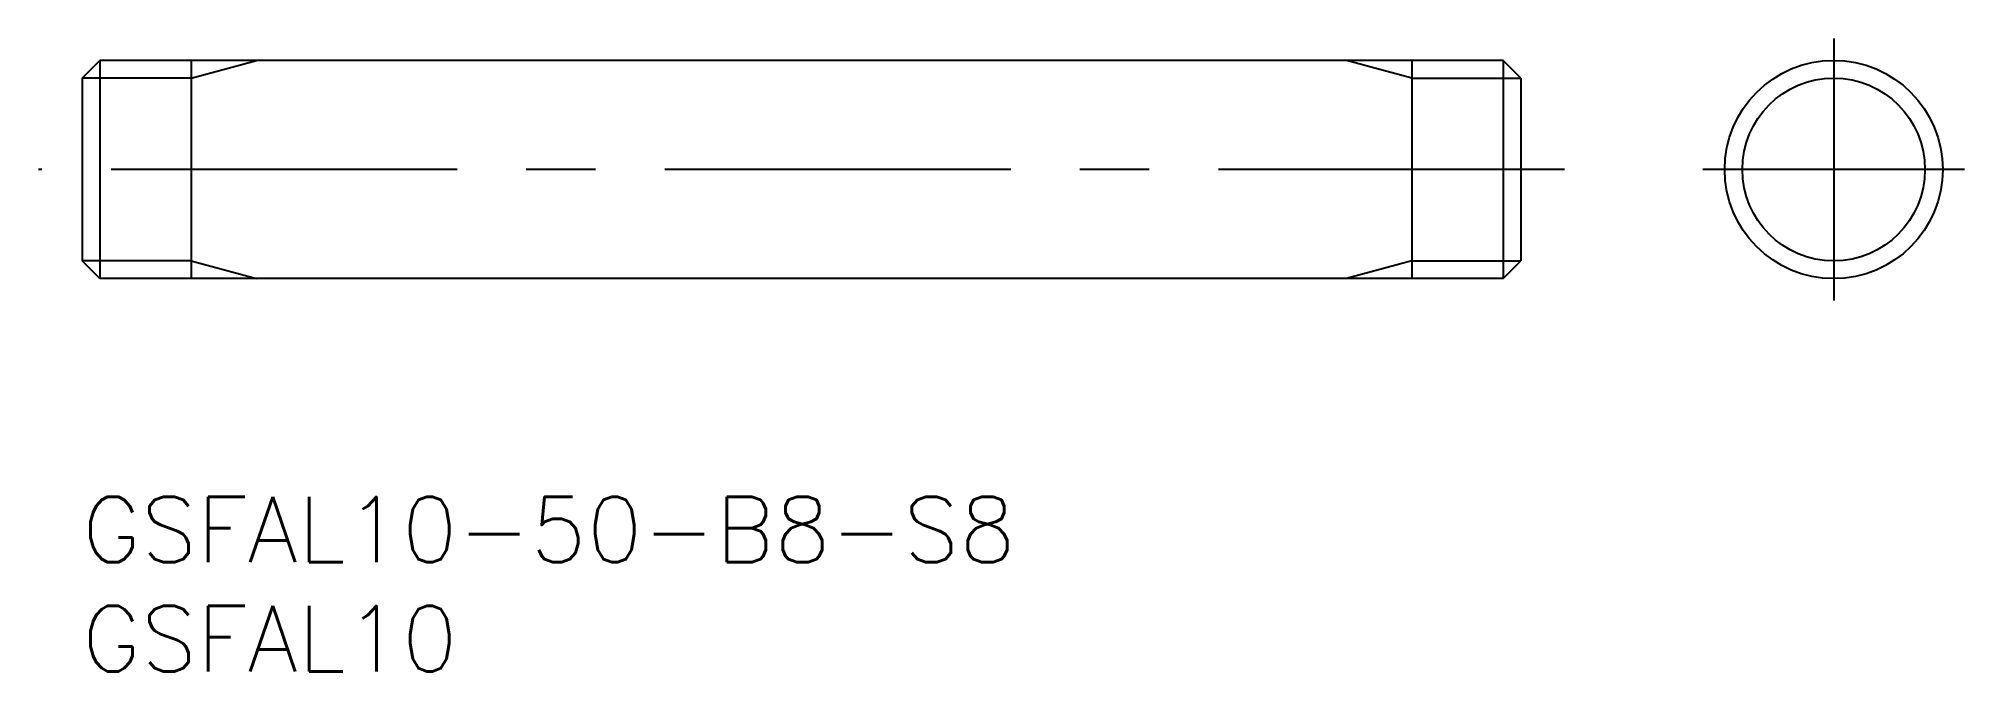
# Model space of a CAD drawing. Extents: x -2 to 86.4, y -8 to 21.
import ezdxf

# ---------------------------------------------------------------- set-up
doc = ezdxf.new("R2010")
doc.units = 0
doc.header["$LTSCALE"] = 0.5
doc.linetypes.add('CENTER', pattern=[50.8, 31.75, -6.35, 6.35, -6.35])
for name, color, linetype in [('MSM_CENTER', 1, 'CENTER'), ('MSM_CONTINUOUS', 7, 'CONTINUOUS'), ('MSM_NARROW', 5, 'CONTINUOUS'), ('MSM_PART_NUMBER', 7, 'CONTINUOUS')]:
    doc.layers.add(name, color=color, linetype=linetype)
doc.styles.get("Standard").update_dxf_attribs({"font": 'txt.shx', "height": 3, "bigfont": 'bigfont.shx'})

# ---------------------------------------------------------------- blocks, each defined once
blk = doc.blocks.new('*U11')
at = {"layer": 'MSM_PART_NUMBER'}
blk.add_text('GSFAL10-50-B8-S8', height=3, dxfattribs=at).set_placement((0, -3))
blk = doc.blocks.new('*U12')
at = {"layer": 'MSM_PART_NUMBER'}
blk.add_text('GSFAL10', height=3, dxfattribs=at).set_placement((0, -8))

msp = doc.modelspace()

# ---------------------------------------------------------------- linework, layer by layer
at = {"layer": 'MSM_CENTER'}
for p, q in [((80.35, 21), (80.35, 9)), ((68, 15), (-2, 15)), ((86.35, 15), (74.35, 15))]:
    msp.add_line(p, q, dxfattribs=at)
at = {"layer": 'MSM_CONTINUOUS'}
for p, q in [((0, 19.188), (0.812, 20)), ((65.188, 20), (0.812, 20)), ((0.812, 20), (0.812, 10)), ((5, 20), (5, 10)), ((61, 20), (61, 10)), ((66, 19.188), (65.188, 20)), ((65.188, 20), (65.188, 10)), ((0, 19.188), (0, 10.812)), ((66, 19.188), (66, 10.812)), ((0.812, 10), (0, 10.812)), ((65.188, 10), (66, 10.812)), ((65.188, 10), (0.812, 10))]:
    msp.add_line(p, q, dxfattribs=at)
msp.add_circle((80.35, 15), 5, dxfattribs=at)
at = {"layer": 'MSM_NARROW'}
for p, q in [((5, 19.188), (8, 20)), ((61, 19.188), (58, 20)), ((5, 19.188), (0, 19.188)), ((61, 19.188), (66, 19.188)), ((5, 10.812), (0, 10.812)), ((5, 10.812), (8, 10)), ((61, 10.812), (58, 10)), ((61, 10.812), (66, 10.812))]:
    msp.add_line(p, q, dxfattribs=at)
msp.add_circle((80.35, 15), 4.188, dxfattribs=at)

# ---------------------------------------------------------------- block references
at = {"layer": 'MSM_CONTINUOUS'}
for name in ['*U11', '*U12']:
    msp.add_blockref(name, (0, 0), dxfattribs=at)

doc.saveas('drawing.dxf')
